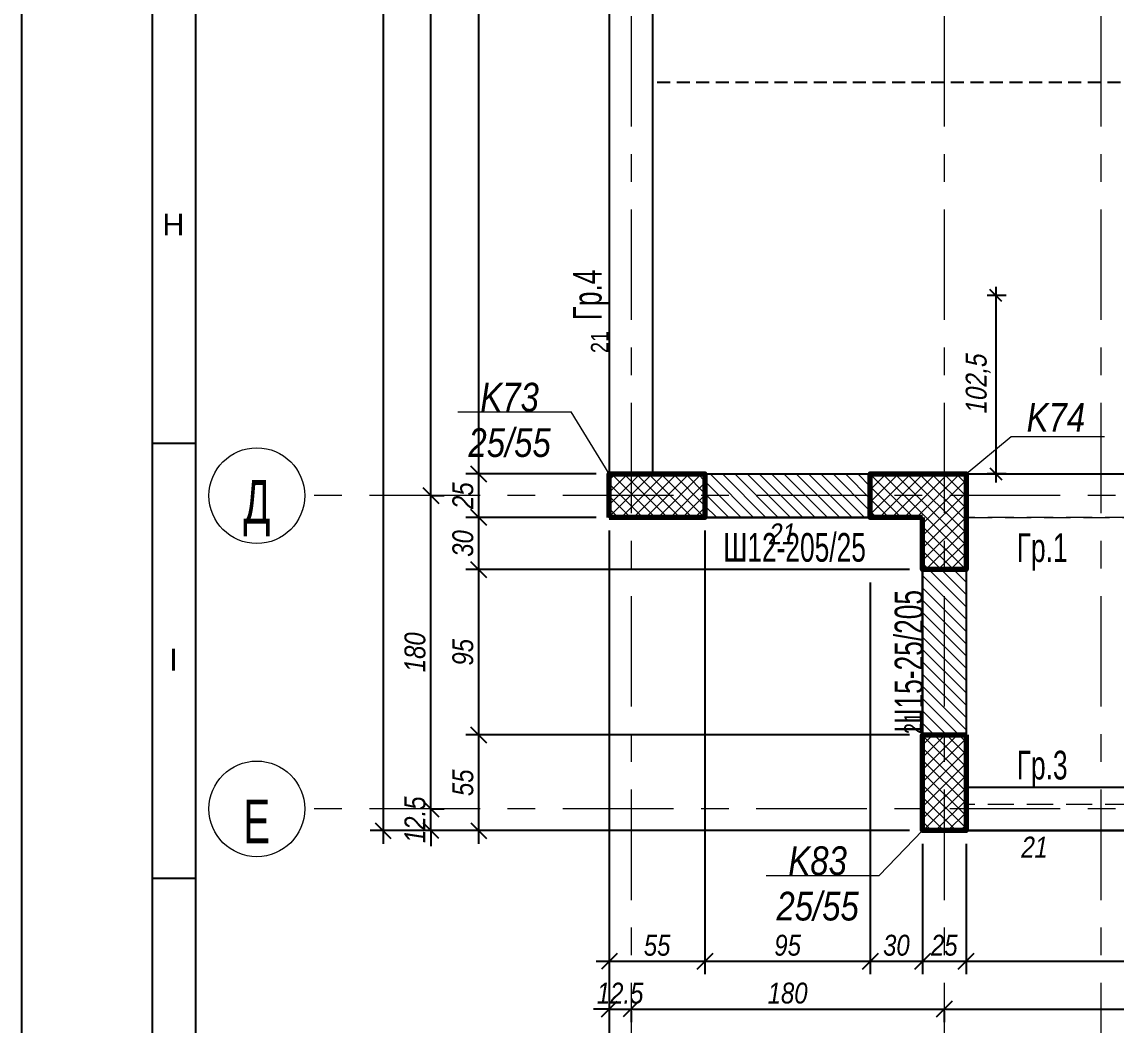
# Model space of a CAD drawing. Header units: millimetres. Extents: x 15565 to 20040, y -491 to 2778.
# Drawn here: x 15565 to 16194, y 94 to 671 of the extents above; entities that cross this region are included whole.
import ezdxf

# ---------------------------------------------------------------- set-up
doc = ezdxf.new("R2010")
doc.units = ezdxf.units.MM
doc.header["$PDMODE"] = 35
for name, pattern in [('Grid Line', [111.125, 63.49999999999999, -15.875, 15.875, -15.875]), ('HIDDEN', [0.375, 0.25, -0.125]), ('Hidden 3mm', [22.5, 15, -7.499999999999999])]:
    doc.linetypes.add(name, pattern=pattern)
doc.layers.get('Defpoints').update_dxf_attribs({"color": 6})
for name, color, linetype, lineweight in [('A-ANNO-DIMS', 41, 'Continuous', 9), ('A-FLOR', 132, 'Continuous', 25), ('A-FLOR-HDLN', 132, 'Hidden 3mm', 18), ('A-WALL-IDEN', 52, 'Continuous', 9), ('A-WALL-PATT', 7, 'Continuous', 50), ('C- оси', 1, 'Continuous', 9), ('S-BEAM-HDLN', 132, 'Hidden 3mm', 18), ('S-COLS', 126, 'Continuous', 70), ('S-COLS-IDEN', 50, 'Continuous', 9), ('S-COLS_H', 7, 'Continuous', 70), ('S-GRID-оси', 1, 'Continuous', 9), ('гредиConcrete', 4, 'Continuous', 25), ('стени', 3, 'Continuous', 25)]:
    doc.layers.add(name, color=color, linetype=linetype, lineweight=lineweight)
for name, color, linetype in [('Com_Label', 9, 'Continuous'), ('GA_X', 41, 'Continuous'), ('GA_Y', 41, 'Continuous'), ('ramka_1', 136, 'Continuous')]:
    doc.layers.add(name, color=color, linetype=linetype)
doc.styles.add('Arial', font='arial.ttf')
doc.styles.add('Arial Narrow', font='ARIALN.TTF', dxfattribs={"width": 0.8, "height": 24.99999999999998})
doc.styles.add('Arial Narrow_2', font='ARIALN.TTF', dxfattribs={"width": 0.8, "height": 16.5})
doc.styles.add('Arial Narrow_I', font='ARIALNI.TTF', dxfattribs={"height": 12})
doc.styles.add('Arial Narrow_I_1', font='ARIALNI.TTF', dxfattribs={"height": 16.49999999999999})
doc.styles.add('arn', font='ARIALN.TTF')
doc.styles.add('text', font='ARIALN.TTF', dxfattribs={"oblique": 10})
doc.dimstyles.new('arm', dxfattribs={"dimtxt": 10, "dimasz": 7, "dimexe": 5, "dimexo": 5, "dimgap": 3, "dimtad": 1, "dimdec": 1, "dimrnd": 0.5, "dimzin": 9, "dimtxsty": 'arn', "dimblk": 'OBLIQUE', "dimcen": -2.5, "dimdle": 5, "dimse1": 1, "dimse2": 1, "dimsd1": 1, "dimsd2": 1, "dimclrd": 256, "dimclre": 256, "dimclrt": 21, "dimadec": 0, "dimazin": 0, "dimtfac": 1, "dimtdec": 1, "dimtix": 1, "dimtmove": 2, "dimatfit": 3, "dimldrblk": 'DOT', "dimfxl": 1, "dimlwd": -1, "dimlwe": -1, "dimarcsym": 0})
doc.dimstyles.new('S&P', dxfattribs={"dimtxt": 12, "dimasz": 7, "dimexe": 5, "dimexo": 5, "dimgap": 3, "dimtad": 1, "dimdec": 1, "dimrnd": 0.5, "dimzin": 9, "dimtxsty": 'text', "dimblk": 'OBLIQUE', "dimcen": -2.5, "dimdle": 5, "dimclrd": 256, "dimclre": 256, "dimclrt": 21, "dimadec": 0, "dimazin": 0, "dimtfac": 1, "dimtdec": 1, "dimtix": 1, "dimtmove": 2, "dimatfit": 3, "dimldrblk": 'DOT', "dimfxl": 1, "dimlwd": -1, "dimlwe": -1, "dimarcsym": 0})
doc.dimstyles.new('Външни_дименсии_0_5_3', dxfattribs={"dimscale": 30.48, "dimtxt": 12.28117168341912, "dimasz": 0.2952755905511811, "dimexe": 0.2460629921259842, "dimexo": 0.2460629921259842, "dimgap": 0.0984251968503937, "dimtad": 1, "dimdec": 1, "dimrnd": 0.5, "dimdsep": 46, "dimtxsty": 'Arial Narrow_I', "dimblk1": 'OBLIQUE', "dimblk2": 'OBLIQUE', "dimsah": 1, "dimcen": 0.09, "dimdle": 0.2460629921259842, "dimazin": 0, "dimtfac": 1, "dimtdec": 4, "dimtix": 1, "dimtmove": 0, "dimatfit": 3, "dimfxl": 1, "dimtvp": 1, "dimtolj": 1, "dimtzin": 0, "dimarcsym": 0})
pattern_1 = [(45, (-14351.68166962465, 4115.317611018292), (-3.535533905932738, 3.535533905932738), []), (135, (-14351.68166962465, 4115.317611018292), (-3.535533905932738, -3.535533905932737), [])]
pattern_2 = [(135, (-14351.68166962465, 4115.317611018292), (-3.535533905932738, -3.535533905932737), [])]

# ---------------------------------------------------------------- blocks, each defined once
blk = doc.blocks.new('*D14')
at = {"layer": 'Defpoints', "color": 0, "transparency": 16777216}
for p in [(15905.46453472594, 497.4601518681504), (15905.46453472605, 497.4601518681504), (15905.46453472594, 476.4601518681504)]:
    blk.add_point(p, dxfattribs=at)
at = {"layer": 'GA_X', "color": 21, "transparency": 16777216, "insert": (15897.44407087884, 486.9601518681458), "char_height": 10, "attachment_point": 5, "rotation": 90, "style": 'arn'}
blk.add_mtext('21', dxfattribs=at)
blk = doc.blocks.new('_Dot')
at = {"color": 0, "linetype": 'ByBlock', "lineweight": -2}
blk.add_line((-0.5, 0), (-1, 0), dxfattribs=at)
at = {"color": 0, "linetype": 'ByBlock', "const_width": 0.5}
blk.add_lwpolyline([(-0.25, 0, 1), (0.25, 0, 1)], format="xyb", close=True, dxfattribs=at)
blk = doc.blocks.new('_Oblique')
at = {"color": 0, "linetype": 'ByBlock', "lineweight": -2}
blk.add_line((-0.5, -0.5), (0.5, 0.5), dxfattribs=at)
blk = doc.blocks.new('*D15')
at = {"layer": 'Defpoints', "color": 0, "transparency": 16777216}
for p in [(16085.46453472594, 278.5375859421161), (16085.46453472608, 278.5375859421161), (16085.46453472594, 257.5375859421161)]:
    blk.add_point(p, dxfattribs=at)
at = {"layer": 'GA_X', "color": 21, "transparency": 16777216, "insert": (16077.44407087887, 268.0375859421115), "char_height": 10, "attachment_point": 5, "rotation": 90, "style": 'arn'}
blk.add_mtext('21', dxfattribs=at)
blk = doc.blocks.new('*D202')
at = {"layer": 'Defpoints', "color": 0, "transparency": 16777216}
for p in [(15991.09667786577, 388.6631006622356), (16012.09667786577, 388.6631006622356), (16012.09667786577, 388.6631006622356)]:
    blk.add_point(p, dxfattribs=at)
at = {"layer": 'GA_Y', "color": 21, "transparency": 16777216, "insert": (16001.59667786577, 376.6876572788795), "char_height": 12, "attachment_point": 5, "style": 'text'}
blk.add_mtext('21', dxfattribs=at)
blk = doc.blocks.new('_None')
blk = doc.blocks.new('*D203')
at = {"layer": 'Defpoints', "color": 0, "transparency": 16777216}
for p in [(16136.04775565577, 208.663100662232), (16157.04775565577, 208.663100662232), (16157.04775565577, 208.663100662232)]:
    blk.add_point(p, dxfattribs=at)
at = {"layer": 'GA_Y', "color": 21, "transparency": 16777216, "insert": (16146.54775565577, 196.6876572788759), "char_height": 12, "attachment_point": 5, "style": 'text'}
blk.add_mtext('21', dxfattribs=at)
blk = doc.blocks.new('*D223')
at = {"layer": 'Defpoints', "color": 0, "transparency": 16777216}
for p in [(16136.04775565578, 513.6631006622323), (16125.12846379773, 411.1631006622358), (16136.04775565578, 411.1631006622358)]:
    blk.add_point(p, dxfattribs=at)
at = {"layer": 'GA_Y', "transparency": 16777216}
for p, q in [((16125.12846379773, 518.6631006622322), (16125.12846379773, 406.1631006622358)), ((16131.04775565578, 513.6631006622323), (16120.12846379773, 513.6631006622322)), ((16131.04775565578, 411.1631006622358), (16120.12846379773, 411.1631006622358))]:
    blk.add_line(p, q, dxfattribs=at)
at = {"layer": 'GA_Y', "transparency": 16777216, "xscale": 7, "yscale": 7, "zscale": 7}
for p, rotation in [((16125.12846379773, 513.6631006622322), 90), ((16125.12846379773, 411.1631006622358), 270)]:
    blk.add_blockref('_Oblique', p, dxfattribs=dict(at, rotation=rotation))
at = {"layer": 'GA_Y', "color": 21, "transparency": 16777216, "insert": (16114.91700404329, 462.4131006622294), "char_height": 12, "attachment_point": 5, "rotation": 90, "style": 'text'}
blk.add_mtext('102,5', dxfattribs=at)
blk = doc.blocks.new('Grid - M_Grid Head - Extreme-2650093-КОФРАЖЕН ПЛАН НА КОТА _14_88 - L5')
at = {"layer": 'S-GRID-оси'}
blk.add_circle((0, 0), 0.5500000000000005, dxfattribs=at)
blk = doc.blocks.new('Таг колона - Таг колона-2887543-КОФРАЖЕН ПЛАН НА КОТА _14_88 - L5')
at = {"layer": 'S-COLS-IDEN'}
blk.add_line((-0.613053480066146, 1.1e-15), (0.6869465199338541, 1.1e-15), dxfattribs=at)
blk = doc.blocks.new('Таг НК_колона - Таг НК_колона-2895541-КОФРАЖЕН ПЛАН НА КОТА _14_88 - L5')
at = {"layer": 'S-COLS-IDEN'}
blk.add_line((-0.443394790931286, 0.4789449613255733), (0.62593779517934, 0.4789449613255733), dxfattribs=at)
blk = doc.blocks.new('*D322')
at = {"layer": 'A-ANNO-DIMS', "color": 0, "lineweight": -2, "transparency": 16777216}
for p, q in [((15902.96453472595, 378.6631006622356), (15902.96453472595, 96.11198583976693)), ((15902.96453472595, 103.6119858397669), (15893.96453472595, 103.6119858397669)), ((15902.96453472595, 103.6119858397669), (15915.46453472594, 103.6119858397669)), ((15915.46453472594, 103.6119858397669), (15924.46453472594, 103.6119858397669)), ((15915.46453472594, 102.4759468704451), (15915.46453472594, 96.11198583976693))]:
    blk.add_line(p, q, dxfattribs=at)
at = {"layer": 'Defpoints', "color": 0, "transparency": 16777216}
for p in [(15902.96453472595, 386.1631006622356), (15915.46453472594, 109.9759468704451), (15915.46453472594, 103.6119858397669)]:
    blk.add_point(p, dxfattribs=at)
at = {"layer": 'A-ANNO-DIMS', "color": 0, "lineweight": -2, "transparency": 16777216, "xscale": 9, "yscale": 9, "zscale": 9}
blk.add_blockref('_Oblique', (15902.96453472595, 103.6119858397669), dxfattribs=at)
at = {"layer": 'A-ANNO-DIMS', "color": 0, "lineweight": -2, "transparency": 16777216, "xscale": 9, "yscale": 9, "zscale": 9, "rotation": 180}
blk.add_blockref('_Oblique', (15915.46453472594, 103.6119858397669), dxfattribs=at)
at = {"layer": 'A-ANNO-DIMS', "color": 0, "transparency": 16777216, "insert": (15909.21453472594, 112.7388616924272), "char_height": 12, "width": 32.04800991673179, "attachment_point": 5, "style": 'Arial Narrow_I'}
blk.add_mtext('\\A1;12.5', dxfattribs=at)
blk = doc.blocks.new('*D323')
at = {"layer": 'A-ANNO-DIMS', "color": 0, "lineweight": -2, "transparency": 16777216}
for p, q in [((15907.96453472594, 103.6119858397669), (16102.96453472594, 103.6119858397669)), ((15915.46453472594, 102.4759468704451), (15915.46453472594, 96.11198583976693)), ((16095.46453472594, 102.4759468704451), (16095.46453472594, 96.11198583976693))]:
    blk.add_line(p, q, dxfattribs=at)
at = {"layer": 'Defpoints', "color": 0, "transparency": 16777216}
for p in [(15915.46453472594, 109.9759468704451), (16095.46453472594, 109.9759468704451), (16095.46453472594, 103.6119858397669)]:
    blk.add_point(p, dxfattribs=at)
at = {"layer": 'A-ANNO-DIMS', "color": 0, "lineweight": -2, "transparency": 16777216, "xscale": 9, "yscale": 9, "zscale": 9, "rotation": 180}
blk.add_blockref('_Oblique', (15915.46453472594, 103.6119858397669), dxfattribs=at)
at = {"layer": 'A-ANNO-DIMS', "color": 0, "lineweight": -2, "transparency": 16777216, "xscale": 9, "yscale": 9, "zscale": 9}
blk.add_blockref('_Oblique', (16095.46453472594, 103.6119858397669), dxfattribs=at)
at = {"layer": 'A-ANNO-DIMS', "color": 0, "transparency": 16777216, "insert": (16005.46453472594, 112.7388616924272), "char_height": 12, "width": 27.36946832304831, "attachment_point": 5, "style": 'Arial Narrow_I'}
blk.add_mtext('\\A1;180', dxfattribs=at)
blk = doc.blocks.new('*D324')
at = {"layer": 'A-ANNO-DIMS', "color": 0, "lineweight": -2, "transparency": 16777216}
for p, q in [((16087.96453472594, 103.6119858397669), (16492.96453472594, 103.6119858397669)), ((16095.46453472594, 102.4759468704451), (16095.46453472594, 96.11198583976693)), ((16485.46453472594, 102.4759468704451), (16485.46453472594, 96.11198583976693))]:
    blk.add_line(p, q, dxfattribs=at)
at = {"layer": 'Defpoints', "color": 0, "transparency": 16777216}
for p in [(16095.46453472594, 109.9759468704451), (16485.46453472594, 109.9759468704451), (16485.46453472594, 103.6119858397669)]:
    blk.add_point(p, dxfattribs=at)
at = {"layer": 'A-ANNO-DIMS', "color": 0, "lineweight": -2, "transparency": 16777216, "xscale": 9, "yscale": 9, "zscale": 9, "rotation": 180}
blk.add_blockref('_Oblique', (16095.46453472594, 103.6119858397669), dxfattribs=at)
at = {"layer": 'A-ANNO-DIMS', "color": 0, "lineweight": -2, "transparency": 16777216, "xscale": 9, "yscale": 9, "zscale": 9}
blk.add_blockref('_Oblique', (16485.46453472594, 103.6119858397669), dxfattribs=at)
at = {"layer": 'A-ANNO-DIMS', "color": 0, "transparency": 16777216, "insert": (16290.46453472594, 112.7388616924272), "char_height": 12, "width": 27.36946832304831, "attachment_point": 5, "style": 'Arial Narrow_I'}
blk.add_mtext('\\A1;390', dxfattribs=at)
blk = doc.blocks.new('*D333')
at = {"layer": 'A-ANNO-DIMS', "color": 0, "lineweight": -2, "transparency": 16777216}
for p, q in [((15773.0135373364, 2173.663100662237), (15773.0135373364, 198.6631006622356)), ((16165.46453472595, 2166.163100662237), (15765.5135373364, 2166.163100662237)), ((16075.46453472594, 206.1631006622357), (15765.5135373364, 206.1631006622356))]:
    blk.add_line(p, q, dxfattribs=at)
at = {"layer": 'Defpoints', "color": 0, "transparency": 16777216}
for p in [(16172.96453472595, 2166.163100662237), (15773.0135373364, 206.1631006622356), (16082.96453472594, 206.1631006622357)]:
    blk.add_point(p, dxfattribs=at)
at = {"layer": 'A-ANNO-DIMS', "color": 0, "lineweight": -2, "transparency": 16777216, "xscale": 9, "yscale": 9, "zscale": 9}
for p, rotation in [((15773.0135373364, 2166.163100662237), 90), ((15773.0135373364, 206.1631006622356), 270)]:
    blk.add_blockref('_Oblique', p, dxfattribs=dict(at, rotation=rotation))
at = {"layer": 'A-ANNO-DIMS', "color": 0, "transparency": 16777216, "insert": (15763.88666148374, 1186.163100662231), "char_height": 12, "width": 36.49262443073108, "attachment_point": 5, "rotation": 90, "style": 'Arial Narrow_I'}
blk.add_mtext('\\A1;1960', dxfattribs=at)
blk = doc.blocks.new('*D384')
at = {"layer": 'A-ANNO-DIMS', "color": 0, "lineweight": -2, "transparency": 16777216}
for p, q in [((15902.96453472595, 378.6631006622429), (15902.96453472595, 123.6119858397669)), ((15957.96453472594, 378.6631006622429), (15957.96453472594, 123.6119858397669)), ((15895.46453472595, 131.1119858397669), (15965.46453472594, 131.1119858397669))]:
    blk.add_line(p, q, dxfattribs=at)
at = {"layer": 'Defpoints', "color": 0, "transparency": 16777216}
for p in [(15902.96453472595, 386.1631006622429), (15957.96453472594, 386.1631006622429), (15957.96453472594, 131.1119858397669)]:
    blk.add_point(p, dxfattribs=at)
at = {"layer": 'A-ANNO-DIMS', "color": 0, "lineweight": -2, "transparency": 16777216, "xscale": 9, "yscale": 9, "zscale": 9, "rotation": 180}
blk.add_blockref('_Oblique', (15902.96453472595, 131.1119858397669), dxfattribs=at)
at = {"layer": 'A-ANNO-DIMS', "color": 0, "lineweight": -2, "transparency": 16777216, "xscale": 9, "yscale": 9, "zscale": 9}
blk.add_blockref('_Oblique', (15957.96453472594, 131.1119858397669), dxfattribs=at)
at = {"layer": 'A-ANNO-DIMS', "color": 0, "transparency": 16777216, "insert": (15930.46453472595, 140.2143050757833), "char_height": 12, "width": 18.24631221536554, "attachment_point": 5, "style": 'Arial Narrow_I'}
blk.add_mtext('\\A1;55', dxfattribs=at)
blk = doc.blocks.new('*D385')
at = {"layer": 'A-ANNO-DIMS', "color": 0, "lineweight": -2, "transparency": 16777216}
for p, q in [((15957.96453472594, 378.6631006622429), (15957.96453472594, 123.6119858397669)), ((16052.96453472594, 348.6631006622429), (16052.96453472594, 123.6119858397669)), ((15950.46453472594, 131.1119858397669), (16060.46453472594, 131.1119858397669))]:
    blk.add_line(p, q, dxfattribs=at)
at = {"layer": 'Defpoints', "color": 0, "transparency": 16777216}
for p in [(15957.96453472594, 386.1631006622429), (16052.96453472594, 356.1631006622429), (16052.96453472594, 131.1119858397669)]:
    blk.add_point(p, dxfattribs=at)
at = {"layer": 'A-ANNO-DIMS', "color": 0, "lineweight": -2, "transparency": 16777216, "xscale": 9, "yscale": 9, "zscale": 9, "rotation": 180}
blk.add_blockref('_Oblique', (15957.96453472594, 131.1119858397669), dxfattribs=at)
at = {"layer": 'A-ANNO-DIMS', "color": 0, "lineweight": -2, "transparency": 16777216, "xscale": 9, "yscale": 9, "zscale": 9}
blk.add_blockref('_Oblique', (16052.96453472594, 131.1119858397669), dxfattribs=at)
at = {"layer": 'A-ANNO-DIMS', "color": 0, "transparency": 16777216, "insert": (16005.46453472594, 140.2388616924272), "char_height": 12, "width": 18.24631221536554, "attachment_point": 5, "style": 'Arial Narrow_I'}
blk.add_mtext('\\A1;95', dxfattribs=at)
blk = doc.blocks.new('*D386')
at = {"layer": 'A-ANNO-DIMS', "color": 0, "lineweight": -2, "transparency": 16777216}
for p, q in [((16052.96453472594, 348.6631006622429), (16052.96453472594, 123.6119858397669)), ((16082.96453472594, 198.6631006622283), (16082.96453472594, 123.6119858397669)), ((16045.46453472594, 131.1119858397669), (16090.46453472594, 131.1119858397669))]:
    blk.add_line(p, q, dxfattribs=at)
at = {"layer": 'Defpoints', "color": 0, "transparency": 16777216}
for p in [(16052.96453472594, 356.1631006622429), (16082.96453472594, 206.1631006622283), (16082.96453472594, 131.1119858397669)]:
    blk.add_point(p, dxfattribs=at)
at = {"layer": 'A-ANNO-DIMS', "color": 0, "lineweight": -2, "transparency": 16777216, "xscale": 9, "yscale": 9, "zscale": 9, "rotation": 180}
blk.add_blockref('_Oblique', (16052.96453472594, 131.1119858397669), dxfattribs=at)
at = {"layer": 'A-ANNO-DIMS', "color": 0, "lineweight": -2, "transparency": 16777216, "xscale": 9, "yscale": 9, "zscale": 9}
blk.add_blockref('_Oblique', (16082.96453472594, 131.1119858397669), dxfattribs=at)
at = {"layer": 'A-ANNO-DIMS', "color": 0, "transparency": 16777216, "insert": (16067.96453472594, 140.2388616924272), "char_height": 12, "width": 18.24631221536554, "attachment_point": 5, "style": 'Arial Narrow_I'}
blk.add_mtext('\\A1;30', dxfattribs=at)
blk = doc.blocks.new('*D286')
at = {"layer": 'A-ANNO-DIMS', "color": 0, "lineweight": -2, "transparency": 16777216}
for p, q in [((16082.96453472594, 198.6631006622283), (16082.96453472594, 123.6119858397669)), ((16107.96453472594, 198.6631006622283), (16107.96453472594, 123.6119858397669)), ((16075.46453472594, 131.1119858397669), (16115.46453472594, 131.1119858397669))]:
    blk.add_line(p, q, dxfattribs=at)
at = {"layer": 'Defpoints', "color": 0, "transparency": 16777216}
for p in [(16082.96453472594, 206.1631006622283), (16107.96453472594, 206.1631006622283), (16107.96453472594, 131.1119858397669)]:
    blk.add_point(p, dxfattribs=at)
at = {"layer": 'A-ANNO-DIMS', "color": 0, "lineweight": -2, "transparency": 16777216, "xscale": 9, "yscale": 9, "zscale": 9, "rotation": 180}
blk.add_blockref('_Oblique', (16082.96453472594, 131.1119858397669), dxfattribs=at)
at = {"layer": 'A-ANNO-DIMS', "color": 0, "lineweight": -2, "transparency": 16777216, "xscale": 9, "yscale": 9, "zscale": 9}
blk.add_blockref('_Oblique', (16107.96453472594, 131.1119858397669), dxfattribs=at)
at = {"layer": 'A-ANNO-DIMS', "color": 0, "transparency": 16777216, "insert": (16095.46453472594, 140.2388616924272), "char_height": 12, "width": 18.24631221536554, "attachment_point": 5, "style": 'Arial Narrow_I'}
blk.add_mtext('\\A1;25', dxfattribs=at)
blk = doc.blocks.new('*D287')
at = {"layer": 'A-ANNO-DIMS', "color": 0, "lineweight": -2, "transparency": 16777216}
for p, q in [((16107.96453472594, 198.6631006622283), (16107.96453472594, 123.6119858397669)), ((16472.96453472594, 198.6631006622283), (16472.96453472594, 123.6119858397669)), ((16100.46453472594, 131.1119858397669), (16480.46453472594, 131.1119858397669))]:
    blk.add_line(p, q, dxfattribs=at)
at = {"layer": 'Defpoints', "color": 0, "transparency": 16777216}
for p in [(16107.96453472594, 206.1631006622283), (16472.96453472594, 206.1631006622283), (16472.96453472594, 131.1119858397669)]:
    blk.add_point(p, dxfattribs=at)
at = {"layer": 'A-ANNO-DIMS', "color": 0, "lineweight": -2, "transparency": 16777216, "xscale": 9, "yscale": 9, "zscale": 9, "rotation": 180}
blk.add_blockref('_Oblique', (16107.96453472594, 131.1119858397669), dxfattribs=at)
at = {"layer": 'A-ANNO-DIMS', "color": 0, "lineweight": -2, "transparency": 16777216, "xscale": 9, "yscale": 9, "zscale": 9}
blk.add_blockref('_Oblique', (16472.96453472594, 131.1119858397669), dxfattribs=at)
at = {"layer": 'A-ANNO-DIMS', "color": 0, "transparency": 16777216, "insert": (16290.46453472594, 140.2388616924272), "char_height": 12, "width": 27.36946832304831, "attachment_point": 5, "style": 'Arial Narrow_I'}
blk.add_mtext('\\A1;365', dxfattribs=at)
blk = doc.blocks.new('*D302')
at = {"layer": 'A-ANNO-DIMS', "color": 0, "lineweight": -2, "transparency": 16777216}
for p, q in [((15828.0135373364, 198.6631006622284), (15828.0135373364, 268.6631006622356)), ((16075.46453472595, 261.1631006622357), (15820.5135373364, 261.1631006622356)), ((16075.46453472595, 206.1631006622284), (15820.5135373364, 206.1631006622284))]:
    blk.add_line(p, q, dxfattribs=at)
at = {"layer": 'Defpoints', "color": 0, "transparency": 16777216}
for p in [(15828.0135373364, 261.1631006622356), (16082.96453472595, 261.1631006622357), (16082.96453472595, 206.1631006622284)]:
    blk.add_point(p, dxfattribs=at)
at = {"layer": 'A-ANNO-DIMS', "color": 0, "lineweight": -2, "transparency": 16777216, "xscale": 9, "yscale": 9, "zscale": 9}
for p, rotation in [((15828.0135373364, 261.1631006622356), 90), ((15828.0135373364, 206.1631006622284), 270)]:
    blk.add_blockref('_Oblique', p, dxfattribs=dict(at, rotation=rotation))
at = {"layer": 'A-ANNO-DIMS', "color": 0, "transparency": 16777216, "insert": (15818.91121810038, 233.6631006622275), "char_height": 12, "width": 18.24631221536554, "attachment_point": 5, "rotation": 90, "style": 'Arial Narrow_I'}
blk.add_mtext('\\A1;55', dxfattribs=at)
blk = doc.blocks.new('*D303')
at = {"layer": 'A-ANNO-DIMS', "color": 0, "lineweight": -2, "transparency": 16777216}
for p, q in [((15828.0135373364, 253.6631006622356), (15828.0135373364, 363.6631006622356)), ((16075.46453472595, 356.1631006622357), (15820.5135373364, 356.1631006622356)), ((16075.46453472595, 261.1631006622357), (15820.5135373364, 261.1631006622356))]:
    blk.add_line(p, q, dxfattribs=at)
at = {"layer": 'Defpoints', "color": 0, "transparency": 16777216}
for p in [(15828.0135373364, 356.1631006622356), (16082.96453472595, 356.1631006622357), (16082.96453472595, 261.1631006622357)]:
    blk.add_point(p, dxfattribs=at)
at = {"layer": 'A-ANNO-DIMS', "color": 0, "lineweight": -2, "transparency": 16777216, "xscale": 9, "yscale": 9, "zscale": 9}
for p, rotation in [((15828.0135373364, 356.1631006622356), 90), ((15828.0135373364, 261.1631006622356), 270)]:
    blk.add_blockref('_Oblique', p, dxfattribs=dict(at, rotation=rotation))
at = {"layer": 'A-ANNO-DIMS', "color": 0, "transparency": 16777216, "insert": (15818.88666148374, 308.6631006622311), "char_height": 12, "width": 18.24631221536554, "attachment_point": 5, "rotation": 90, "style": 'Arial Narrow_I'}
blk.add_mtext('\\A1;95', dxfattribs=at)
blk = doc.blocks.new('*D304')
at = {"layer": 'A-ANNO-DIMS', "color": 0, "lineweight": -2, "transparency": 16777216}
for p, q in [((15828.0135373364, 348.6631006622356), (15828.0135373364, 393.6631006622431)), ((15895.46453472596, 386.1631006622431), (15820.5135373364, 386.1631006622431)), ((16075.46453472595, 356.1631006622357), (15820.5135373364, 356.1631006622356))]:
    blk.add_line(p, q, dxfattribs=at)
at = {"layer": 'Defpoints', "color": 0, "transparency": 16777216}
for p in [(15828.0135373364, 386.1631006622431), (15902.96453472596, 386.1631006622431), (16082.96453472595, 356.1631006622357)]:
    blk.add_point(p, dxfattribs=at)
at = {"layer": 'A-ANNO-DIMS', "color": 0, "lineweight": -2, "transparency": 16777216, "xscale": 9, "yscale": 9, "zscale": 9}
for p, rotation in [((15828.0135373364, 386.1631006622431), 90), ((15828.0135373364, 356.1631006622356), 270)]:
    blk.add_blockref('_Oblique', p, dxfattribs=dict(at, rotation=rotation))
at = {"layer": 'A-ANNO-DIMS', "color": 0, "transparency": 16777216, "insert": (15818.88666148374, 371.1631006622348), "char_height": 12, "width": 18.24631221536554, "attachment_point": 5, "rotation": 90, "style": 'Arial Narrow_I'}
blk.add_mtext('\\A1;30', dxfattribs=at)
blk = doc.blocks.new('*D305')
at = {"layer": 'A-ANNO-DIMS', "color": 0, "lineweight": -2, "transparency": 16777216}
for p, q in [((15828.0135373364, 378.663100662243), (15828.0135373364, 418.6631006622358)), ((15895.46453472596, 411.1631006622358), (15820.5135373364, 411.1631006622358)), ((15895.46453472596, 386.1631006622431), (15820.5135373364, 386.1631006622431))]:
    blk.add_line(p, q, dxfattribs=at)
at = {"layer": 'Defpoints', "color": 0, "transparency": 16777216}
for p in [(15828.0135373364, 411.1631006622358), (15902.96453472596, 411.1631006622358), (15902.96453472596, 386.1631006622431)]:
    blk.add_point(p, dxfattribs=at)
at = {"layer": 'A-ANNO-DIMS', "color": 0, "lineweight": -2, "transparency": 16777216, "xscale": 9, "yscale": 9, "zscale": 9}
for p, rotation in [((15828.0135373364, 411.1631006622358), 90), ((15828.0135373364, 386.1631006622431), 270)]:
    blk.add_blockref('_Oblique', p, dxfattribs=dict(at, rotation=rotation))
at = {"layer": 'A-ANNO-DIMS', "color": 0, "transparency": 16777216, "insert": (15818.88666148374, 398.6631006622349), "char_height": 12, "width": 18.24631221536554, "attachment_point": 5, "rotation": 90, "style": 'Arial Narrow_I'}
blk.add_mtext('\\A1;25', dxfattribs=at)
blk = doc.blocks.new('*D306')
at = {"layer": 'A-ANNO-DIMS', "color": 0, "lineweight": -2, "transparency": 16777216}
for p, q in [((15828.01353733643, 403.6631006622358), (15828.01353733643, 1053.663100662236)), ((15895.46453472596, 1046.163100662236), (15820.51353733643, 1046.163100662236)), ((15895.46453472596, 411.1631006622358), (15820.51353733643, 411.1631006622358))]:
    blk.add_line(p, q, dxfattribs=at)
at = {"layer": 'Defpoints', "color": 0, "transparency": 16777216}
for p in [(15828.01353733643, 1046.163100662236), (15902.96453472596, 1046.163100662236), (15902.96453472596, 411.1631006622358)]:
    blk.add_point(p, dxfattribs=at)
at = {"layer": 'A-ANNO-DIMS', "color": 0, "lineweight": -2, "transparency": 16777216, "xscale": 9, "yscale": 9, "zscale": 9}
for p, rotation in [((15828.01353733643, 1046.163100662236), 90), ((15828.01353733643, 411.1631006622358), 270)]:
    blk.add_blockref('_Oblique', p, dxfattribs=dict(at, rotation=rotation))
at = {"layer": 'A-ANNO-DIMS', "color": 0, "transparency": 16777216, "insert": (15818.88666148377, 728.6631006622312), "char_height": 12, "width": 27.36946832304831, "attachment_point": 5, "rotation": 90, "style": 'Arial Narrow_I'}
blk.add_mtext('\\A1;635', dxfattribs=at)
blk = doc.blocks.new('*D314')
at = {"layer": 'A-ANNO-DIMS', "color": 0, "lineweight": -2, "transparency": 16777216}
for p, q in [((15800.5135373364, 218.6631006622357), (15800.5135373364, 227.6631006622357)), ((15800.5135373364, 206.1631006622284), (15800.5135373364, 218.6631006622357)), ((15801.64957630502, 218.6631006622357), (15808.0135373364, 218.6631006622357)), ((16075.46453472595, 206.1631006622284), (15793.0135373364, 206.1631006622284)), ((15800.5135373364, 206.1631006622284), (15800.5135373364, 197.1631006622284))]:
    blk.add_line(p, q, dxfattribs=at)
at = {"layer": 'Defpoints', "color": 0, "transparency": 16777216}
for p in [(15794.14957630502, 218.6631006622357), (15800.5135373364, 218.6631006622357), (16082.96453472595, 206.1631006622284)]:
    blk.add_point(p, dxfattribs=at)
at = {"layer": 'A-ANNO-DIMS', "color": 0, "lineweight": -2, "transparency": 16777216, "xscale": 9, "yscale": 9, "zscale": 9}
for p, rotation in [((15800.5135373364, 218.6631006622357), 270), ((15800.5135373364, 206.1631006622284), 90)]:
    blk.add_blockref('_Oblique', p, dxfattribs=dict(at, rotation=rotation))
at = {"layer": 'A-ANNO-DIMS', "color": 0, "transparency": 16777216, "insert": (15791.38666148374, 212.4131006622275), "char_height": 12, "width": 32.04800991673179, "attachment_point": 5, "rotation": 90, "style": 'Arial Narrow_I'}
blk.add_mtext('\\A1;12.5', dxfattribs=at)
blk = doc.blocks.new('*D315')
at = {"layer": 'A-ANNO-DIMS', "color": 0, "lineweight": -2, "transparency": 16777216}
for p, q in [((15800.5135373364, 211.1631006622357), (15800.5135373364, 406.1631006622358)), ((15801.64957630502, 398.6631006622358), (15808.0135373364, 398.6631006622358)), ((15801.64957630502, 218.6631006622357), (15808.0135373364, 218.6631006622357))]:
    blk.add_line(p, q, dxfattribs=at)
at = {"layer": 'Defpoints', "color": 0, "transparency": 16777216}
for p in [(15794.14957630502, 398.6631006622358), (15800.5135373364, 398.6631006622358), (15794.14957630502, 218.6631006622357)]:
    blk.add_point(p, dxfattribs=at)
at = {"layer": 'A-ANNO-DIMS', "color": 0, "lineweight": -2, "transparency": 16777216, "xscale": 9, "yscale": 9, "zscale": 9}
for p, rotation in [((15800.5135373364, 398.6631006622358), 90), ((15800.5135373364, 218.6631006622357), 270)]:
    blk.add_blockref('_Oblique', p, dxfattribs=dict(at, rotation=rotation))
at = {"layer": 'A-ANNO-DIMS', "color": 0, "transparency": 16777216, "insert": (15791.38666148374, 308.6631006622312), "char_height": 12, "width": 27.36946832304831, "attachment_point": 5, "rotation": 90, "style": 'Arial Narrow_I'}
blk.add_mtext('\\A1;180', dxfattribs=at)
blk = doc.blocks.new('*D316')
at = {"layer": 'A-ANNO-DIMS', "color": 0, "lineweight": -2, "transparency": 16777216}
for p, q in [((15800.5135373364, 391.1631006622358), (15800.5135373364, 1066.163100662236)), ((15801.64957630502, 1058.663100662236), (15808.0135373364, 1058.663100662236)), ((15801.64957630502, 398.6631006622358), (15808.0135373364, 398.6631006622358))]:
    blk.add_line(p, q, dxfattribs=at)
at = {"layer": 'Defpoints', "color": 0, "transparency": 16777216}
for p in [(15794.14957630502, 1058.663100662236), (15800.5135373364, 1058.663100662236), (15794.14957630502, 398.6631006622358)]:
    blk.add_point(p, dxfattribs=at)
at = {"layer": 'A-ANNO-DIMS', "color": 0, "lineweight": -2, "transparency": 16777216, "xscale": 9, "yscale": 9, "zscale": 9}
for p, rotation in [((15800.5135373364, 1058.663100662236), 90), ((15800.5135373364, 398.6631006622358), 270)]:
    blk.add_blockref('_Oblique', p, dxfattribs=dict(at, rotation=rotation))
at = {"layer": 'A-ANNO-DIMS', "color": 0, "transparency": 16777216, "insert": (15791.38666148374, 728.6631006622313), "char_height": 12, "width": 27.36946832304831, "attachment_point": 5, "rotation": 90, "style": 'Arial Narrow_I'}
blk.add_mtext('\\A1;660', dxfattribs=at)
blk = doc.blocks.new('*D321')
at = {"layer": 'A-ANNO-DIMS', "color": 0, "lineweight": -2, "transparency": 16777216}
for p, q in [((15902.96453472595, 378.6631006622356), (15902.96453472595, 68.61198583976693)), ((18542.96453472595, 378.6631006622283), (18542.96453472595, 68.61198583976693)), ((15895.46453472595, 76.11198583976693), (18550.46453472595, 76.11198583976693))]:
    blk.add_line(p, q, dxfattribs=at)
at = {"layer": 'Defpoints', "color": 0, "transparency": 16777216}
for p in [(15902.96453472595, 386.1631006622356), (18542.96453472595, 386.1631006622283), (18542.96453472595, 76.11198583976693)]:
    blk.add_point(p, dxfattribs=at)
at = {"layer": 'A-ANNO-DIMS', "color": 0, "lineweight": -2, "transparency": 16777216, "xscale": 9, "yscale": 9, "zscale": 9, "rotation": 180}
blk.add_blockref('_Oblique', (15902.96453472595, 76.11198583976693), dxfattribs=at)
at = {"layer": 'A-ANNO-DIMS', "color": 0, "lineweight": -2, "transparency": 16777216, "xscale": 9, "yscale": 9, "zscale": 9}
blk.add_blockref('_Oblique', (18542.96453472595, 76.11198583976693), dxfattribs=at)
at = {"layer": 'A-ANNO-DIMS', "color": 0, "transparency": 16777216, "insert": (17222.96453472595, 85.23886169242724), "char_height": 12, "width": 36.49262443073108, "attachment_point": 5, "style": 'Arial Narrow_I'}
blk.add_mtext('\\A1;2640', dxfattribs=at)
blk = doc.blocks.new('60x90')
at = {"layer": 'ramka_1', "color": 26, "linetype": 'Continuous'}
for p, q in [((100.0000000015134, -2049.999999999884), (75.0000000015134, -2049.999999999884)), ((100.0000000015134, -2299.999999999884), (75.0000000015134, -2299.999999999884))]:
    blk.add_line(p, q, dxfattribs=at)
at = {"layer": 'ramka_1', "linetype": 'Continuous'}
for points in [[(0, 0), (4474.999999998487, 3.6197889e-09), (4475.000000001048, -2969.99999999638), (2.5611371e-09, -2970)], [(75.00000000005821, -25), (4449.999999998545, -24.99999999638021), (4450.000000001048, -2944.99999999638), (75.00000000256114, -2944.999999999884)], [(100.0000000000582, -49.99999999988358), (4424.999999998603, -49.99999999649663), (4425.000000001048, -2919.999999996497), (100.0000000025611, -2919.999999999884)]]:
    blk.add_lwpolyline(points, close=True, dxfattribs=at)
at = {"layer": 'Com_Label', "char_height": 12.5, "width": 1612.566068322395, "attachment_point": 5, "rotation": 0.0005949533343198435, "style": 'Arial'}
for s, insert in [('H', (87.07079633511603, -1924.236474608188)), ('I', (87.07079633511603, -2174.236474608188))]:
    blk.add_mtext(s, dxfattribs=dict(at, insert=insert))

msp = doc.modelspace()

# ---------------------------------------------------------------- hatches: boundary and pattern name
at = {"layer": 'A-WALL-PATT', "lineweight": 18}
h = msp.add_hatch(dxfattribs=at)
h.set_pattern_fill('FP_2', color=250, style=0, pattern_type=2)
h.set_pattern_definition(pattern_2)
h.paths.add_polyline_path([(16052.96453472597, 386.1631006622356), (16052.96453472597, 411.1631006622283), (15957.96453472599, 411.1631006622283), (15957.96453472599, 386.1631006622356), (16033.57317688039, 386.1631006622356)])
h = msp.add_hatch(dxfattribs=at)
h.set_pattern_fill('FP_2', color=250, style=0, pattern_type=2)
h.set_pattern_definition(pattern_2)
h.paths.add_polyline_path([(16082.96453472597, 261.1631006622429), (16107.96453472597, 261.1631006622429), (16107.96453472597, 356.1631006622356), (16082.96453472597, 356.1631006622356), (16082.96453472597, 341.5533657451542)])
at = {"layer": 'S-COLS_H', "lineweight": 18}
h = msp.add_hatch(dxfattribs=at)
h.set_pattern_fill('FP_1', color=256, style=0, pattern_type=2)
h.set_pattern_definition(pattern_1)
h.paths.add_polyline_path([(15957.96453472599, 386.1631006622356), (15957.96453472599, 411.1631006622283), (15902.96453472599, 411.1631006622283), (15902.96453472599, 386.1631006622356)])
h = msp.add_hatch(dxfattribs=at)
h.set_pattern_fill('FP_1', color=256, style=0, pattern_type=2)
h.set_pattern_definition(pattern_1)
h.paths.add_polyline_path([(16107.96453472597, 356.1631006622356), (16107.96453472597, 411.1631006622283), (16052.96453472597, 411.1631006622283), (16052.96453472597, 386.1631006622356), (16082.96453472597, 386.1631006622356), (16082.96453472597, 356.1631006622356), (16083.39970651827, 356.1631006622356)])
h = msp.add_hatch(dxfattribs=at)
h.set_pattern_fill('FP_1', color=256, style=0, pattern_type=2)
h.set_pattern_definition(pattern_1)
h.paths.add_polyline_path([(16107.96453472597, 206.1631006622283), (16107.96453472597, 261.1631006622283), (16082.96453472597, 261.1631006622283), (16082.96453472597, 206.1631006622283)])

# ---------------------------------------------------------------- linework, layer by layer
at = {"layer": 'A-FLOR'}
msp.add_line((16107.96453472594, 411.1631006622356), (16472.96453472594, 411.1631006622356), dxfattribs=at)
msp.add_lwpolyline([(18362.96453472594, 206.1631006622356), (18362.96453472594, 386.1631006622429), (18542.96453472595, 386.1631006622429), (18542.96453472595, 1806.16310066225), (18272.96453472594, 1806.16310066225), (18272.96453472594, 2166.163100662236), (17587.97941753844, 2166.163100662236), (17587.97941753844, 2016.163100662243), (16857.96453473286, 2016.163100662243), (16857.96453473286, 2166.163100662236), (16172.96453472594, 2166.163100662236), (16172.96453472594, 1806.163100662228), (15902.96453472594, 1806.163100662236), (15902.96453472594, 386.1631006622429), (16082.96453472594, 386.1631006622429), (16082.96453472594, 206.1631006622356), (18362.96453472594, 206.1631006622356)], close=True, dxfattribs=at)
at = {"layer": 'A-FLOR-HDLN'}
msp.add_line((16472.96453472594, 386.1631006622356), (16107.96453472594, 386.1631006622356), dxfattribs=at)
at = {"layer": 'C- оси', "linetype": 'Grid Line'}
for p, q in [((15915.46453472594, 2341.163100662243), (15915.46453472594, 31.16310066223559)), ((16095.46453472594, 2341.163100662243), (16095.46453472594, 31.16310066223559)), ((16185.46453472594, 2341.163100662243), (16185.46453472594, 31.16310066223559)), ((18717.96453472593, 398.6631006622356), (15727.96453472594, 398.6631006622356)), ((18717.96453472593, 218.6631006622356), (15727.96453472594, 218.6631006622356))]:
    msp.add_line(p, q, dxfattribs=at)
at = {"layer": 'Defpoints', "color": 252, "linetype": 'HIDDEN', "ltscale": 30}
msp.add_lwpolyline([(16612.96453472594, 231.1631006622356), (16612.96453472594, 636.1631006622356), (15927.96453472595, 636.1631006622356)], dxfattribs=at)
at = {"layer": 'S-BEAM-HDLN'}
for p, q in [((16107.96453472594, 386.1631006622356), (16472.96453472594, 386.1631006622356)), ((16472.96453472594, 221.1631006622356), (16107.96453472594, 221.1631006622356))]:
    msp.add_line(p, q, dxfattribs=at)
at = {"layer": 'S-COLS'}
for points in [[(15902.96453472595, 386.1631006622429), (15902.96453472595, 411.1631006622356), (15957.96453472595, 411.1631006622356), (15957.96453472595, 386.1631006622429)], [(16082.96453472594, 386.1631006622429), (16052.96453472594, 386.1631006622429), (16052.96453472594, 411.1631006622356), (16107.96453472594, 411.1631006622356), (16107.96453472594, 356.1631006622429), (16082.96453472594, 356.1631006622429)], [(16107.96453472594, 261.1631006622356), (16107.96453472594, 206.1631006622283), (16082.96453472594, 206.1631006622283), (16082.96453472594, 261.1631006622356)]]:
    msp.add_lwpolyline(points, close=True, dxfattribs=at)
at = {"layer": 'S-COLS-IDEN'}
for p, q in [((15902.96453472596, 411.1631006622356), (15881.0412451567, 446.8540722507041)), ((16107.96453472594, 411.1631006622283), (16133.99082600269, 432.6754551052527)), ((16082.96453472596, 206.1631006622356), (16058.03673529078, 180.4721461187528))]:
    msp.add_line(p, q, dxfattribs=at)
at = {"layer": 'гредиConcrete'}
for points in [[(15927.96453472594, 1046.163100662243), (15902.96453472594, 1046.163100662243), (15902.96453472594, 411.1631006622429), (15927.96453472594, 411.1631006622429)], [(16107.96453472594, 231.1631006622356), (16472.96453472594, 231.1631006622356), (16472.96453472594, 206.1631006622283), (16107.96453472594, 206.1631006622283)]]:
    msp.add_lwpolyline(points, close=True, dxfattribs=at)
at = {"layer": 'стени'}
for points in [[(16052.96453472594, 411.1631006622356), (16052.96453472594, 386.1631006622429), (15957.96453472595, 386.1631006622429), (15957.96453472595, 411.1631006622356)], [(16107.96453472594, 261.1631006622429), (16082.96453472594, 261.1631006622429), (16082.96453472594, 356.1631006622429), (16107.96453472594, 356.1631006622429)]]:
    msp.add_lwpolyline(points, close=True, dxfattribs=at)

# ---------------------------------------------------------------- block references
at = {"layer": 'ramka_1'}
msp.add_blockref('60x90', (15565.46453472589, 2478.663100662119), dxfattribs=at)
at = {"layer": 'S-COLS-IDEN', "xscale": 49.99999999999998, "yscale": 49.99999999999998, "zscale": 49.99999999999998}
for name, p in [('Таг колона - Таг колона-2887543-КОФРАЖЕН ПЛАН НА КОТА _14_88 - L5', (15846.69391916, 446.8540637282149)), ('Таг НК_колона - Таг НК_колона-2895541-КОФРАЖЕН ПЛАН НА КОТА _14_88 - L5', (16156.16056554926, 408.7395442061479)), ('Таг колона - Таг колона-2887543-КОФРАЖЕН ПЛАН НА КОТА _14_88 - L5', (16023.68940929409, 180.4721375962636))]:
    msp.add_blockref(name, p, dxfattribs=at)
at = {"layer": 'S-GRID-оси', "xscale": 49.99999999999998, "yscale": 49.99999999999998, "zscale": 49.99999999999998, "rotation": 90}
for p in [(15700.46453472593, 398.6631006622429), (15700.46453472593, 218.6631006622429)]:
    msp.add_blockref('Grid - M_Grid Head - Extreme-2650093-КОФРАЖЕН ПЛАН НА КОТА _14_88 - L5', p, dxfattribs=at)

# ---------------------------------------------------------------- texts
at = {"layer": 'A-WALL-IDEN', "char_height": 16.49999999999999, "width": 120, "attachment_point": 5, "rotation": 90, "line_spacing_factor": 0.9491888760139051, "style": 'Arial Narrow_2'}
for s, insert in [('\\pt50.80003,101.60007,152.39994,203.19997,254.00001,304.80004,355.60008,406.39995,457.19998,508.00002,558.80005,609.59992,660.39996,711.19999,762.00003,812.80006,863.59993,914.39997,965.2,1016.00004,1066.80008,1117.59995,1168.39998,1219.20002,1270.00005,1320.79992,1371.59996,1422.39999,1473.20003,1524.00006,1574.79993,1625.59997;Гр.4', (15892.80311208256, 514.031668811318)), ('\\pt50.80003,101.60007,152.39994,203.19997,254.00001,304.80004,355.60008,406.39995,457.19998,508.00002,558.80005,609.59992,660.39996,711.19999,762.00003,812.80006,863.59993,914.39997,965.2,1016.00004,1066.80008,1117.59995,1168.39998,1219.20002,1270.00005,1320.79992,1371.59996,1422.39999,1473.20003,1524.00006,1574.79993,1625.59997;Ш15-25/205', (16075.30311208256, 303.47990403732))]:
    msp.add_mtext(s, dxfattribs=dict(at, insert=insert))
at = {"layer": 'A-WALL-IDEN', "char_height": 16.49999999999999, "width": 120, "attachment_point": 5, "line_spacing_factor": 0.9491888760139051, "style": 'Arial Narrow_2'}
for s, insert in [('\\pt50.80003,101.60007,152.39994,203.19997,254.00001,304.80004,355.60008,406.39995,457.19998,508.00002,558.80005,609.59992,660.39996,711.19999,762.00003,812.80006,863.59993,914.39997,965.2,1016.00004,1066.80008,1117.59995,1168.39998,1219.20002,1270.00005,1320.79992,1371.59996,1422.39999,1473.20003,1524.00006,1574.79993,1625.59997;Ш12-205/25', (16009.44592673193, 368.8245233056023)), ('\\pt50.80003,101.60007,152.39994,203.19997,254.00001,304.80004,355.60008,406.39995,457.19998,508.00002,558.80005,609.59992,660.39996,711.19999,762.00003,812.80006,863.59993,914.39997,965.2,1016.00004,1066.80008,1117.59995,1168.39998,1219.20002,1270.00005,1320.79992,1371.59996,1422.39999,1473.20003,1524.00006,1574.79993,1625.59997;Гр.1', (16151.7736105648, 366.3245233056023)), ('\\pt50.80003,101.60007,152.39994,203.19997,254.00001,304.80004,355.60008,406.39995,457.19998,508.00002,558.80005,609.59992,660.39996,711.19999,762.00003,812.80006,863.59993,914.39997,965.2,1016.00004,1066.80008,1117.59995,1168.39998,1219.20002,1270.00005,1320.79992,1371.59996,1422.39999,1473.20003,1524.00006,1574.79993,1625.59997;Гр.3', (16151.7736105648, 241.3245233056023))]:
    msp.add_mtext(s, dxfattribs=dict(at, insert=insert))
at = {"layer": 'S-COLS-IDEN', "char_height": 16.49999999999999, "line_spacing_factor": 0.9491888760139051, "style": 'Arial Narrow_I_1'}
for s, insert, width, attachment_point in [('\\pxqc,t3.84848,7.69697,11.54545,15.39394,19.24242,23.09091,26.93939,30.78788,34.63636,38.48485,42.33333,46.18182,50.0303,53.87879,57.72727,61.57576,65.42424,69.27273,73.12121,76.9697,80.81818,84.66667,88.51515,92.36364,96.21212,100.06061,103.90909,107.75758,111.60606,115.45455,119.30303,123.15152;{K73\\P25/55}', (15845.70474183952, 442.1029135021545), 46.64999999999996, 5), ('\\pxqc,t3.84848,7.69697,11.54545,15.39394,19.24242,23.09091,26.93939,30.78788,34.63636,38.48485,42.33333,46.18182,50.0303,53.87879,57.72727,61.57576,65.42424,69.27273,73.12121,76.9697,80.81818,84.66667,88.51515,92.36364,96.21212,100.06061,103.90909,107.75758,111.60606,115.45455,119.30303,123.15152;{K74}', (16159.59864533957, 451.8602072558006), 33.39999999999998, 2), ('\\pxqc,t3.84848,7.69697,11.54545,15.39394,19.24242,23.09091,26.93939,30.78788,34.63636,38.48485,42.33333,46.18182,50.0303,53.87879,57.72727,61.57576,65.42424,69.27273,73.12121,76.9697,80.81818,84.66667,88.51515,92.36364,96.21212,100.06061,103.90909,107.75758,111.60606,115.45455,119.30303,123.15152;{K83\\P25/55}', (16022.70023197361, 175.7209873702031), 46.64999999999996, 5)]:
    msp.add_mtext(s, dxfattribs=dict(at, insert=insert, width=width, attachment_point=attachment_point))
at = {"layer": 'S-GRID-оси', "char_height": 24.99999999999998, "width": 15.87999999999999, "attachment_point": 5, "line_spacing_factor": 0.949188876013905, "style": 'Arial Narrow'}
for s, insert in [('\\pt50.8,101.6,152.4,203.2,254,304.8,355.6,406.4,457.2,508,558.8,609.6,660.4,711.2,762,812.8,863.6,914.4,965.2,1016,1066.8,1117.6,1168.4,1219.2,1270,1320.8,1371.6,1422.4,1473.2,1524,1574.8,1625.6;Д', (15700.45351062131, 391.4582718097972)), ('\\pt50.8,101.6,152.4,203.2,254,304.8,355.6,406.4,457.2,508,558.8,609.6,660.4,711.2,762,812.8,863.6,914.4,965.2,1016,1066.8,1117.6,1168.4,1219.2,1270,1320.8,1371.6,1422.4,1473.2,1524,1574.8,1625.6;Е', (15700.45351062131, 211.4582718097972))]:
    msp.add_mtext(s, dxfattribs=dict(at, insert=insert))

# ---------------------------------------------------------------- dimensions: what is measured, and where the dimension line sits
at = {"layer": 'A-ANNO-DIMS'}
for base, p1, p2, override, picture, middle in [((15773.0135373364, 206.1631006622356), (16172.96453472594, 2166.163100662236), (16082.96453472594, 206.1631006622356), {"dimpost": '<>', "dimfxl": 1962.065238466856}, '*D333', (15763.88666148374, 1186.163100662231)), ((15800.5135373364, 1058.663100662236), (15794.14957630501, 398.6631006622356), (15794.14957630501, 1058.663100662236), {"dimpost": '<>', "dimfxl": 660}, '*D316', (15791.38666148374, 728.6631006622313)), ((15828.01353733643, 1046.163100662236), (15902.96453472595, 411.1631006622356), (15902.96453472595, 1046.163100662236), {"dimpost": '<>', "dimfxl": 634.9999999999977}, '*D306', (15818.88666148377, 728.6631006622312)), ((15828.0135373364, 411.1631006622358), (15902.96453472595, 386.1631006622429), (15902.96453472595, 411.1631006622356), {"dimpost": '<>', "dimfxl": 24.99999999999773}, '*D305', (15818.88666148374, 398.6631006622349)), ((15800.5135373364, 398.6631006622358), (15794.14957630501, 218.6631006622356), (15794.14957630501, 398.6631006622356), {"dimpost": '<>', "dimfxl": 179.9999999999995}, '*D315', (15791.38666148374, 308.6631006622312)), ((15828.0135373364, 386.1631006622431), (16082.96453472594, 356.1631006622356), (15902.96453472595, 386.1631006622429), {"dimpost": '<>', "dimfxl": 182.4828759089396}, '*D304', (15818.88666148374, 371.1631006622348)), ((15828.0135373364, 356.1631006622356), (16082.96453472594, 261.1631006622356), (16082.96453472594, 356.1631006622356), {"dimpost": '<>', "dimfxl": 95.00000000000182}, '*D303', (15818.88666148374, 308.6631006622311)), ((15828.0135373364, 261.1631006622356), (16082.96453472594, 206.1631006622283), (16082.96453472594, 261.1631006622356), {"dimpost": '<>', "dimfxl": 55.000000000005}, '*D302', (15818.91121810038, 233.6631006622275)), ((15800.5135373364, 218.6631006622357), (16082.96453472594, 206.1631006622283), (15794.14957630501, 218.6631006622356), {"dimpost": '<>', "dimfxl": 289.0853337817131}, '*D314', (15791.38666148374, 212.4131006622275))]:
    dim = msp.add_linear_dim(base=base, p1=p1, p2=p2, angle=90, dimstyle='Външни_дименсии_0_5_3', override=override, dxfattribs=at)
    dim.commit()
    dim.dimension.update_dxf_attribs({"geometry": picture, "text_midpoint": middle})
for base, p1, p2, override, picture, middle in [((15915.46453472594, 103.6119858397669), (15902.96453472595, 386.1631006622356), (15915.46453472594, 109.9759468704451), {"dimpost": '<>', "dimfxl": 276.4698788649674}, '*D322', (15909.21453472594, 112.7388616924272)), ((15957.96453472594, 131.1119858397669), (15902.96453472595, 386.1631006622429), (15957.96453472594, 386.1631006622429), {"dimpost": '<>', "dimfxl": 54.99999999999272}, '*D384', (15930.46453472595, 140.2143050757833)), ((18542.96453472595, 76.11198583976693), (15902.96453472595, 386.1631006622356), (18542.96453472595, 386.1631006622283), {"dimpost": '<>', "dimfxl": 2639.999999999993}, '*D321', (17222.96453472595, 85.23886169242724)), ((16052.96453472594, 131.1119858397669), (15957.96453472594, 386.1631006622429), (16052.96453472594, 356.1631006622429), {"dimpost": '<>', "dimfxl": 99.62429422585652}, '*D385', (16005.46453472594, 140.2388616924272)), ((16082.96453472594, 131.1119858397669), (16052.96453472594, 356.1631006622429), (16082.96453472594, 206.1631006622283), {"dimpost": '<>', "dimfxl": 152.9705854077907}, '*D386', (16067.96453472594, 140.2388616924272)), ((16107.96453472594, 131.1119858397669), (16082.96453472594, 206.1631006622283), (16107.96453472594, 206.1631006622283), {"dimpost": '<>', "dimfxl": 24.99999999999272}, '*D286', (16095.46453472594, 140.2388616924272)), ((16472.96453472594, 131.1119858397669), (16107.96453472594, 206.1631006622283), (16472.96453472594, 206.1631006622283), {"dimpost": '<>', "dimfxl": 365}, '*D287', (16290.46453472594, 140.2388616924272)), ((16095.46453472594, 103.6119858397669), (15915.46453472594, 109.9759468704451), (16095.46453472594, 109.9759468704451), {"dimpost": '<>', "dimfxl": 180.0000000000073}, '*D323', (16005.46453472594, 112.7388616924272)), ((16485.46453472594, 103.6119858397669), (16095.46453472594, 109.9759468704451), (16485.46453472594, 109.9759468704451), {"dimpost": '<>', "dimfxl": 389.9999999999927}, '*D324', (16290.46453472594, 112.7388616924272))]:
    dim = msp.add_linear_dim(base=base, p1=p1, p2=p2, dimstyle='Външни_дименсии_0_5_3', override=override, dxfattribs=at)
    dim.commit()
    dim.dimension.update_dxf_attribs({"geometry": picture, "text_midpoint": middle})
at = {"layer": 'GA_X'}
for base, p1, p2, picture, middle in [((15905.46453472605, 497.4601518681504), (15905.46453472594, 476.4601518681502), (15905.46453472594, 497.4601518681502), '*D14', (15897.44407087884, 486.9601518681458)), ((16085.46453472608, 278.5375859421161), (16085.46453472594, 257.537585942116), (16085.46453472594, 278.537585942116), '*D15', (16077.44407087887, 268.0375859421115))]:
    dim = msp.add_linear_dim(base=base, p1=p1, p2=p2, angle=90, dimstyle='arm', dxfattribs=at)
    dim.commit()
    dim.dimension.update_dxf_attribs({"geometry": picture, "text_midpoint": middle})
at = {"layer": 'GA_Y'}
dim = msp.add_linear_dim(base=(16125.12846379773, 411.1631006622358), p1=(16136.04775565577, 513.6631006622321), p2=(16136.04775565577, 411.1631006622356), angle=90, dimstyle='S&P', override={"dimarcsym": 2}, dxfattribs=at)
dim.commit()
dim.dimension.update_dxf_attribs({"geometry": '*D223', "text_midpoint": (16114.91700404329, 462.4131006622294)})
for base, p1, p2, picture, middle in [((16012.09667786577, 388.6631006622356), (15991.09667786577, 388.6631006622356), (16012.09667786577, 388.6631006622356), '*D202', (16001.59667786577, 376.6876572788795)), ((16157.04775565577, 208.663100662232), (16136.04775565577, 208.663100662232), (16157.04775565577, 208.663100662232), '*D203', (16146.54775565577, 196.6876572788759))]:
    dim = msp.add_linear_dim(base=base, p1=p1, p2=p2, dimstyle='S&P', override={"dimblk1": 'None', "dimblk2": 'None', "dimsah": 1, "dimse1": 1, "dimse2": 1, "dimsd1": 1, "dimsd2": 1}, dxfattribs=at)
    dim.commit()
    dim.dimension.update_dxf_attribs({"geometry": picture, "text_midpoint": middle, "dimtype": 160})

doc.saveas('drawing.dxf')
